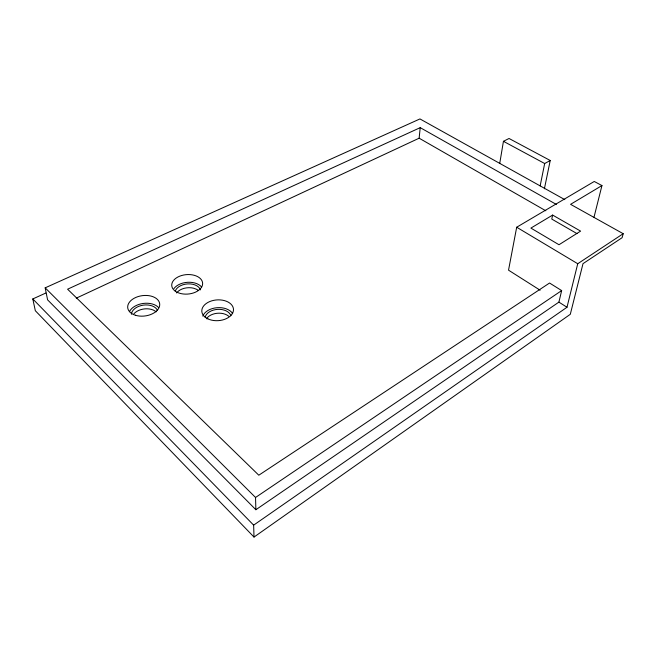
<?xml version="1.0" encoding="UTF-8"?>
<svg xmlns="http://www.w3.org/2000/svg" width="656" height="656" viewBox="0 0 656 656"><rect width="100%" height="100%" fill="white"/><g stroke="black" fill="none" stroke-linecap="round" stroke-linejoin="round"><path stroke-width="0.98" d="M76.276 298.16L419.135 138.195L420.225 127.649L556.354 204.434M499.741 163.385L503.439 141.311L509.04 138.482L550.228 160.499L544.398 188.797M594.008 217.234L601.946 185.566L594.254 181.474L516.69 227.23L508.531 270.174L540.118 290.206M540.15 185.902L544.677 163.524L550.228 160.499M552.631 215.078L530.893 228.091L559.002 244.737L580.601 231.117L552.631 215.078L551.77 219.071L577.018 233.626M564.816 199.637L419.955 118.933L45.174 287.845L47.593 299.849L255.873 509.72L558.904 302.121L561.659 290.583L549.556 283.023L258.808 475.206L67.593 289.198L420.225 127.649M623.2 233.708L622.085 237.718L583.012 263.646L570.302 314.29L254.011 537.067L253.642 525.144L566.997 307.254L577.739 263.728L623.2 233.708L570.581 204.336L601.946 185.566M176.653 292.953L178.457 291.084A12.759 8.143 -5 0 1 193.479 288.189L196.259 289.165A12.759 8.143 -5 0 1 198.506 290.6M255.873 509.72L255.537 497.478L561.659 290.583M254.011 537.067L35.326 310.723L32.8 298.947L45.846 293.019M503.439 141.311L544.677 163.524M419.135 138.195L545.833 210.797M516.69 227.23L577.739 263.728M558.904 302.121L566.997 307.254M45.174 287.845L255.537 497.478M32.8 298.947L253.642 525.144M173.979 288.55A15.383 9.774 -5 0 1 187.821 282.285A15.383 9.774 -5 0 1 201.663 287.131M129.462 311.666A16.006 10.283 -7.5 0 1 143.106 303.466A16.006 10.283 -7.5 0 1 158.613 307.598M202.811 316.102A15.769 10.422 -4 0 1 217.005 307.705A15.769 10.422 -4 0 1 232.667 313.576M205.148 317.16A13.12 8.667 -4 0 1 217.759 309.361A13.12 8.667 -4 0 1 230.896 315.725M175.275 291.198A12.8 8.134 -5 0 1 187.829 283.892A12.8 8.134 -5 0 1 200.375 289.903M131.413 314.224A13.317 8.553 -7.5 0 1 143.361 305.13A13.317 8.553 -7.5 0 1 157.522 310.575M133.972 313.699A13.268 8.561 -7.6 0 1 156.12 311.854M206.386 318.808A13.079 8.684 -4.1 0 1 228.747 316.258M177.407 292.404A15.49 9.742 -4.8 0 0 202.442 285.147A15.49 9.742 -4.8 0 0 181.728 275.487A15.49 9.742 -4.8 0 0 177.407 292.404M135.39 315.241A16.113 10.25 -7.3 0 0 159.736 304.802A16.113 10.25 -7.3 0 0 135.981 297.365A16.113 10.25 -7.3 0 0 135.39 315.241M207.903 318.873A15.875 10.398 -3.9 0 0 233.347 311.1A15.875 10.398 -3.9 0 0 211.658 300.874A15.875 10.398 -3.9 0 0 207.903 318.873"/></g></svg>
